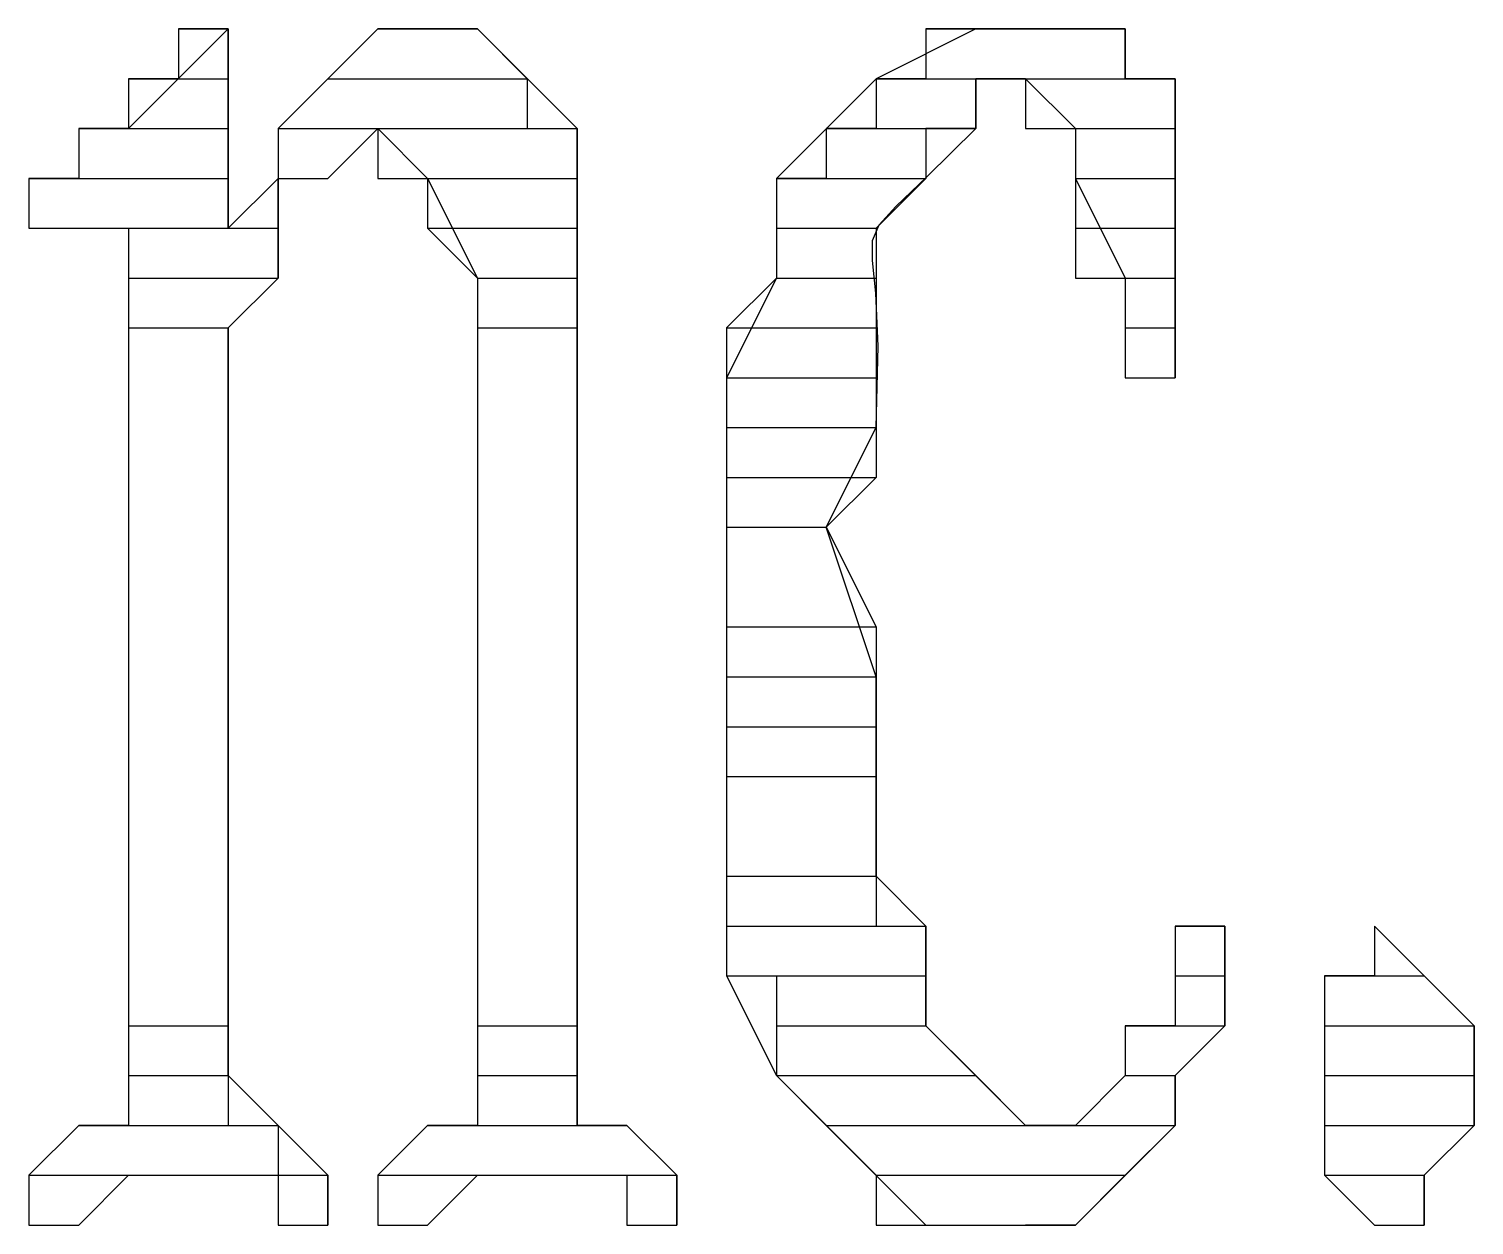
# Model space of a CAD drawing. Header units: metres. Extents: x 45 to 1207, y 17 to 774.
# Drawn here: x 1063.2 to 1070.16, y 48.72 to 54.48 of the extents above; entities that cross this region are included whole.
import ezdxf

# ---------------------------------------------------------------- set-up
doc = ezdxf.new("R2010")
doc.units = ezdxf.units.M

msp = doc.modelspace()

# ---------------------------------------------------------------- linework, layer by layer
for p, q in [((1064.1598, 54.48), (1063.6797, 54)), ((1064.16, 54.48), (1063.92, 54.48)), ((1063.92, 54.48), (1064.16, 54.48)), ((1063.92, 54.48), (1064.16, 54.48)), ((1063.92, 54.48), (1063.92, 54.24)), ((1063.92, 54.48), (1064.16, 54.48)), ((1064.1598, 53.52), (1064.1598, 54.48)), ((1064.16, 54.48), (1064.16, 54.48)), ((1064.16, 54.48), (1064.16, 54.48)), ((1064.16, 54.48), (1064.16, 54.48)), ((1064.16, 54.48), (1064.16, 54.48)), ((1064.16, 54.48), (1064.16, 54.48)), ((1064.16, 54.48), (1064.16, 54.48)), ((1064.16, 54.48), (1064.16, 54.48)), ((1064.16, 54.48), (1064.16, 54.48)), ((1064.16, 54.48), (1064.16, 54.48)), ((1064.16, 54.48), (1064.16, 54.48)), ((1064.16, 54.48), (1064.16, 54.48)), ((1064.16, 54.48), (1064.16, 54.48)), ((1064.16, 54.48), (1064.16, 54.24)), ((1064.8798, 54.48), (1064.3998, 54)), ((1064.88, 54.48), (1064.64, 54.24)), ((1065.3597, 54.48), (1064.8798, 54.48)), ((1065.12, 54.48), (1064.88, 54.48)), ((1064.88, 54.48), (1065.36, 54.48)), ((1064.88, 54.48), (1065.36, 54.48)), ((1064.88, 54.48), (1065.36, 54.48)), ((1064.88, 54.48), (1065.36, 54.48)), ((1064.88, 54.48), (1065.36, 54.48)), ((1064.88, 54.48), (1065.36, 54.48)), ((1064.88, 54.48), (1065.36, 54.48)), ((1064.88, 54.48), (1065.36, 54.48)), ((1065.8397, 54), (1065.3597, 54.48)), ((1065.36, 54.48), (1065.6, 54.24)), ((1067.7598, 54.48), (1067.2798, 54.24)), ((1067.76, 54.48), (1067.52, 54.48)), ((1067.52, 54.48), (1068.48, 54.48)), ((1067.52, 54.48), (1067.52, 54.24)), ((1067.52, 54.48), (1068.48, 54.48)), ((1068.4797, 54.48), (1067.7598, 54.48)), ((1068, 54.48), (1067.76, 54.48)), ((1067.76, 54.48), (1068.24, 54.48)), ((1067.76, 54.48), (1068.24, 54.48)), ((1067.76, 54.48), (1068.24, 54.48)), ((1067.76, 54.48), (1068.48, 54.48)), ((1067.76, 54.48), (1068.48, 54.48)), ((1067.76, 54.48), (1068.48, 54.48)), ((1068, 54.48), (1068, 54.48)), ((1068, 54.48), (1068.24, 54.48)), ((1068.4797, 54.24), (1068.4797, 54.48)), ((1068.48, 54.48), (1068.48, 54.24)), ((1063.6799, 54.24), (1063.6799, 54)), ((1063.6799, 54.24), (1064.1599, 54.24)), ((1063.92, 54.24), (1063.6801, 54.24)), ((1063.6801, 54.24), (1064.16, 54.24)), ((1063.92, 54.24), (1064.16, 54.24)), ((1063.92, 54.24), (1064.16, 54.24)), ((1063.92, 54.24), (1064.16, 54.24)), ((1063.92, 54.24), (1064.16, 54.24)), ((1063.92, 54.24), (1064.16, 54.24)), ((1063.92, 54.24), (1064.16, 54.24)), ((1064.1599, 54.24), (1064.1599, 54)), ((1064.64, 54.24), (1064.4, 54)), ((1064.64, 54.24), (1065.6, 54.24)), ((1064.64, 54.24), (1065.6, 54.24)), ((1064.64, 54.24), (1065.6, 54.24)), ((1064.64, 54.24), (1065.6, 54.24)), ((1064.64, 54.24), (1065.6, 54.24)), ((1064.64, 54.24), (1065.6, 54.24)), ((1064.64, 54.24), (1065.6, 54.24)), ((1064.64, 54.24), (1065.6, 54.24)), ((1065.6, 54.24), (1065.6, 54)), ((1067.2798, 54.24), (1066.7998, 53.76)), ((1067.52, 54.24), (1067.28, 54.24)), ((1067.28, 54.24), (1068.72, 54.24)), ((1067.28, 54.24), (1068.72, 54.24)), ((1067.28, 54.24), (1068.72, 54.24)), ((1067.28, 54.24), (1068.72, 54.24)), ((1067.28, 54.24), (1068.72, 54.24)), ((1067.28, 54.24), (1067.76, 54.24)), ((1067.28, 54.24), (1068, 54.24)), ((1067.28, 54.24), (1067.76, 54.24)), ((1067.28, 54.24), (1067.76, 54.24)), ((1067.28, 54.24), (1067.76, 54.24)), ((1067.28, 54.24), (1067.76, 54.24)), ((1067.28, 54.24), (1067.28, 54)), ((1067.28, 54.24), (1067.76, 54.24)), ((1067.52, 54.24), (1068.48, 54.24)), ((1067.52, 54.24), (1068.72, 54.24)), ((1067.52, 54.24), (1068.72, 54.24)), ((1067.52, 54.24), (1068.72, 54.24)), ((1067.7598, 54), (1067.7598, 54.24)), ((1067.7598, 54.24), (1067.9998, 54.24)), ((1068, 54.24), (1067.76, 54.24)), ((1067.76, 54.24), (1067.76, 54)), ((1067.9998, 54.24), (1068.2397, 54)), ((1068, 54.24), (1068.72, 54.24)), ((1068, 54.24), (1068.72, 54.24)), ((1068, 54.24), (1068.72, 54.24)), ((1068, 54.24), (1068.72, 54.24)), ((1068, 54.24), (1068.72, 54.24)), ((1068, 54.24), (1068.72, 54.24)), ((1068, 54.24), (1068, 54)), ((1068, 54.24), (1068.72, 54.24)), ((1068.7198, 54.24), (1068.4797, 54.24)), ((1068.7198, 52.8), (1068.7198, 54.24)), ((1068.72, 54.24), (1068.72, 54)), ((1063.6797, 54), (1063.4397, 54)), ((1063.4397, 54), (1063.4397, 53.76)), ((1063.6799, 54), (1063.4399, 54)), ((1063.4399, 54), (1064.1599, 54)), ((1063.4399, 54), (1064.1599, 54)), ((1063.4399, 54), (1064.1599, 54)), ((1063.4399, 54), (1064.1599, 54)), ((1063.4399, 54), (1064.1599, 54)), ((1063.4399, 54), (1063.4399, 53.76)), ((1063.4399, 54), (1064.1599, 54)), ((1063.6799, 54), (1064.1599, 54)), ((1063.6799, 54), (1064.1599, 54)), ((1064.1599, 54), (1064.1599, 53.76)), ((1064.3998, 54), (1064.3998, 53.76)), ((1064.4, 54), (1065.6, 54)), ((1064.4, 54), (1065.84, 54)), ((1064.4, 54), (1065.84, 54)), ((1064.4, 54), (1065.84, 54)), ((1064.4, 54), (1065.84, 54)), ((1064.4, 54), (1065.84, 54)), ((1064.4, 54), (1065.84, 54)), ((1064.4, 54), (1064.4, 53.76)), ((1064.4, 54), (1064.88, 54)), ((1064.6398, 53.76), (1064.8798, 54)), ((1064.88, 54), (1064.64, 53.76)), ((1064.8798, 54), (1065.1198, 53.76)), ((1064.88, 54), (1064.88, 53.76)), ((1064.88, 54), (1065.84, 54)), ((1065.8397, 49.2), (1065.8397, 54)), ((1065.84, 54), (1065.84, 53.76)), ((1067.28, 54), (1067.04, 54)), ((1067.04, 54), (1067.76, 54)), ((1067.04, 54), (1067.52, 54)), ((1067.04, 54), (1067.76, 54)), ((1067.04, 54), (1067.52, 54)), ((1067.04, 54), (1067.52, 54)), ((1067.04, 54), (1067.52, 54)), ((1067.04, 54), (1067.52, 54)), ((1067.04, 54), (1067.04, 53.76)), ((1067.04, 54), (1067.52, 54)), ((1067.28, 54), (1067.76, 54)), ((1067.28, 54), (1067.76, 54)), ((1067.76, 54), (1067.52, 54)), ((1067.52, 54), (1067.52, 53.76)), ((1068, 54), (1068.72, 54)), ((1068, 54), (1068.72, 54)), ((1068, 54), (1068.72, 54)), ((1068, 54), (1068.72, 54)), ((1068, 54), (1068.72, 54)), ((1068, 54), (1068.72, 54)), ((1068, 54), (1068.72, 54)), ((1068.2397, 54), (1068.2397, 53.76)), ((1068.24, 54), (1068.72, 54)), ((1068.24, 54), (1068.72, 54)), ((1068.24, 54), (1068.24, 53.76)), ((1068.24, 54), (1068.72, 54)), ((1068.72, 54), (1068.72, 53.76)), ((1063.4397, 53.76), (1063.1997, 53.76)), ((1063.1997, 53.76), (1063.1997, 53.52)), ((1063.4399, 53.76), (1063.2, 53.76)), ((1063.2, 53.76), (1064.1599, 53.76)), ((1063.2, 53.76), (1064.1599, 53.76)), ((1063.2, 53.76), (1064.1599, 53.76)), ((1063.2, 53.76), (1064.1599, 53.76)), ((1063.2, 53.76), (1064.1599, 53.76)), ((1063.2, 53.76), (1064.1599, 53.76)), ((1063.2, 53.76), (1064.1599, 53.76)), ((1063.2, 53.76), (1063.2, 53.52)), ((1063.2, 53.76), (1064.1599, 53.76)), ((1063.4399, 53.76), (1064.1599, 53.76)), ((1063.4399, 53.76), (1064.1599, 53.76)), ((1063.4399, 53.76), (1064.1599, 53.76)), ((1063.4399, 53.76), (1064.1599, 53.76)), ((1064.3998, 53.76), (1064.1598, 53.52)), ((1064.1599, 53.76), (1064.1599, 53.52)), ((1064.4, 53.76), (1064.16, 53.52)), ((1064.3998, 53.28), (1064.3998, 53.76)), ((1064.3998, 53.76), (1064.6398, 53.76)), ((1064.4, 53.76), (1064.64, 53.76)), ((1064.4, 53.76), (1064.64, 53.76)), ((1064.4, 53.76), (1064.64, 53.76)), ((1064.4, 53.76), (1064.64, 53.76)), ((1064.4, 53.76), (1064.64, 53.76)), ((1064.4, 53.76), (1064.64, 53.76)), ((1064.4, 53.76), (1064.64, 53.76)), ((1064.4, 53.76), (1064.4, 53.76)), ((1064.4, 53.76), (1064.64, 53.76)), ((1064.4, 53.76), (1064.4, 53.76)), ((1064.4, 53.76), (1064.4, 53.76)), ((1064.4, 53.76), (1064.4, 53.52)), ((1064.88, 53.76), (1065.84, 53.76)), ((1064.88, 53.76), (1065.84, 53.76)), ((1064.88, 53.76), (1065.84, 53.76)), ((1065.1198, 53.76), (1065.3597, 53.28)), ((1065.12, 53.76), (1065.84, 53.76)), ((1065.12, 53.76), (1065.84, 53.76)), ((1065.12, 53.76), (1065.84, 53.76)), ((1065.12, 53.76), (1065.84, 53.76)), ((1065.12, 53.76), (1065.84, 53.76)), ((1065.12, 53.76), (1065.84, 53.76)), ((1065.12, 53.76), (1065.84, 53.76)), ((1065.12, 53.76), (1065.84, 53.76)), ((1065.12, 53.76), (1065.12, 53.52)), ((1065.12, 53.76), (1065.84, 53.76)), ((1065.84, 53.76), (1065.84, 53.52)), ((1066.7998, 53.76), (1066.7998, 53.28)), ((1067.04, 53.76), (1066.8, 53.76)), ((1066.8, 53.76), (1067.52, 53.76)), ((1066.8, 53.76), (1067.52, 53.76)), ((1066.8, 53.76), (1067.52, 53.76)), ((1066.8, 53.76), (1066.8, 53.52)), ((1066.8, 53.76), (1067.52, 53.76)), ((1067.04, 53.76), (1067.52, 53.76)), ((1067.04, 53.76), (1067.52, 53.76)), ((1067.52, 53.76), (1067.28, 53.52)), ((1068.2397, 53.76), (1068.4797, 53.28)), ((1068.24, 53.76), (1068.72, 53.76)), ((1068.24, 53.76), (1068.72, 53.76)), ((1068.24, 53.76), (1068.72, 53.76)), ((1068.24, 53.76), (1068.72, 53.76)), ((1068.24, 53.76), (1068.72, 53.76)), ((1068.24, 53.76), (1068.24, 53.52)), ((1068.24, 53.76), (1068.72, 53.76)), ((1068.72, 53.76), (1068.72, 53.52)), ((1063.1997, 53.52), (1063.6797, 53.52)), ((1063.2, 53.52), (1064.1599, 53.52)), ((1063.2, 53.52), (1064.1599, 53.52)), ((1063.2, 53.52), (1064.1599, 53.52)), ((1063.4399, 53.52), (1064.1599, 53.52)), ((1063.4399, 53.52), (1064.1599, 53.52)), ((1063.4399, 53.52), (1064.3999, 53.52)), ((1063.4399, 53.52), (1064.3999, 53.52)), ((1063.4399, 53.52), (1064.3999, 53.52)), ((1063.4399, 53.52), (1064.3999, 53.52)), ((1063.6797, 53.52), (1063.6797, 49.2)), ((1063.6799, 53.52), (1064.3999, 53.52)), ((1063.6799, 53.52), (1064.3999, 53.52)), ((1063.6799, 53.52), (1063.6799, 53.28)), ((1063.6799, 53.52), (1064.3999, 53.52)), ((1064.16, 53.52), (1064.4, 53.52)), ((1064.16, 53.52), (1064.4, 53.52)), ((1064.16, 53.52), (1064.4, 53.52)), ((1064.16, 53.52), (1064.4, 53.52)), ((1064.16, 53.52), (1064.4, 53.52)), ((1064.16, 53.52), (1064.16, 53.52)), ((1064.3999, 53.52), (1064.3999, 53.28)), ((1065.12, 53.52), (1065.84, 53.52)), ((1065.12, 53.52), (1065.84, 53.52)), ((1065.12, 53.52), (1065.84, 53.52)), ((1065.12, 53.52), (1065.84, 53.52)), ((1065.12, 53.52), (1065.84, 53.52)), ((1065.12, 53.52), (1065.84, 53.52)), ((1065.12, 53.52), (1065.84, 53.52)), ((1065.12, 53.52), (1065.84, 53.52)), ((1065.12, 53.52), (1065.84, 53.52)), ((1065.12, 53.52), (1065.84, 53.52)), ((1065.12, 53.52), (1065.84, 53.52)), ((1065.12, 53.52), (1065.36, 53.28)), ((1065.12, 53.52), (1065.84, 53.52)), ((1065.84, 53.52), (1065.84, 53.28)), ((1066.8, 53.52), (1067.28, 53.52)), ((1066.8, 53.52), (1066.8, 53.28)), ((1066.8, 53.52), (1067.28, 53.52)), ((1067.28, 53.52), (1067.28, 53.28)), ((1068.24, 53.52), (1068.72, 53.52)), ((1068.24, 53.52), (1068.24, 53.28)), ((1068.24, 53.52), (1068.72, 53.52)), ((1068.72, 53.52), (1068.72, 53.28)), ((1063.6799, 53.28), (1064.3999, 53.28)), ((1063.6799, 53.28), (1064.3999, 53.28)), ((1063.6799, 53.28), (1064.3999, 53.28)), ((1063.6799, 53.28), (1064.3999, 53.28)), ((1063.6799, 53.28), (1064.3999, 53.28)), ((1063.6799, 53.28), (1064.3999, 53.28)), ((1063.6799, 53.28), (1064.3999, 53.28)), ((1063.6799, 53.28), (1063.6799, 53.04)), ((1063.6799, 53.28), (1064.3999, 53.28)), ((1064.1598, 53.04), (1064.3998, 53.28)), ((1064.3999, 53.28), (1064.1599, 53.04)), ((1065.3597, 53.28), (1065.3597, 49.44)), ((1065.36, 53.28), (1065.84, 53.28)), ((1065.36, 53.28), (1065.84, 53.28)), ((1065.36, 53.28), (1065.84, 53.28)), ((1065.36, 53.28), (1065.84, 53.28)), ((1065.36, 53.28), (1065.84, 53.28)), ((1065.36, 53.28), (1065.84, 53.28)), ((1065.36, 53.28), (1065.84, 53.28)), ((1065.36, 53.28), (1065.36, 53.04)), ((1065.36, 53.28), (1065.84, 53.28)), ((1065.84, 53.28), (1065.84, 53.04)), ((1066.7998, 53.28), (1066.5598, 52.8)), ((1066.8, 53.28), (1066.5601, 53.04)), ((1066.8, 53.28), (1067.28, 53.28)), ((1066.8, 53.28), (1067.28, 53.28)), ((1066.8, 53.28), (1067.28, 53.28)), ((1066.8, 53.28), (1067.28, 53.28)), ((1066.8, 53.28), (1067.28, 53.28)), ((1066.8, 53.28), (1067.28, 53.28)), ((1067.28, 53.28), (1067.28, 53.04)), ((1068.24, 53.28), (1068.72, 53.28)), ((1068.24, 53.28), (1068.72, 53.28)), ((1068.24, 53.28), (1068.72, 53.28)), ((1068.4797, 53.28), (1068.4797, 52.8)), ((1068.48, 53.28), (1068.72, 53.28)), ((1068.48, 53.28), (1068.72, 53.28)), ((1068.48, 53.28), (1068.48, 53.04)), ((1068.48, 53.28), (1068.72, 53.28)), ((1068.72, 53.28), (1068.72, 53.04)), ((1063.6799, 53.04), (1064.1599, 53.04)), ((1063.6799, 53.04), (1064.1599, 53.04)), ((1063.6799, 53.04), (1064.1599, 53.04)), ((1063.6799, 53.04), (1064.1599, 53.04)), ((1063.6799, 53.04), (1064.1599, 53.04)), ((1063.6799, 53.04), (1064.1599, 53.04)), ((1063.6799, 53.04), (1064.1599, 53.04)), ((1063.6799, 53.04), (1063.6799, 49.68)), ((1063.6799, 53.04), (1064.1599, 53.04)), ((1064.1598, 49.44), (1064.1598, 53.04)), ((1064.1599, 53.04), (1064.1599, 49.68)), ((1065.36, 53.04), (1065.84, 53.04)), ((1065.36, 53.04), (1065.84, 53.04)), ((1065.36, 53.04), (1065.84, 53.04)), ((1065.36, 53.04), (1065.84, 53.04)), ((1065.36, 53.04), (1065.84, 53.04)), ((1065.36, 53.04), (1065.84, 53.04)), ((1065.36, 53.04), (1065.84, 53.04)), ((1065.36, 53.04), (1065.36, 49.68)), ((1065.36, 53.04), (1065.84, 53.04)), ((1065.84, 53.04), (1065.84, 49.68)), ((1066.5601, 53.04), (1067.28, 53.04)), ((1066.5601, 53.04), (1067.28, 53.04)), ((1066.5601, 53.04), (1067.28, 53.04)), ((1066.5601, 53.04), (1067.28, 53.04)), ((1066.5601, 53.04), (1067.28, 53.04)), ((1066.5601, 53.04), (1066.5601, 52.8)), ((1066.5601, 53.04), (1067.28, 53.04)), ((1067.28, 53.04), (1067.28, 52.8)), ((1068.48, 53.04), (1068.72, 53.04)), ((1068.48, 53.04), (1068.72, 53.04)), ((1068.48, 53.04), (1068.72, 53.04)), ((1068.48, 53.04), (1068.72, 53.04)), ((1068.48, 53.04), (1068.72, 53.04)), ((1068.48, 53.04), (1068.48, 52.8)), ((1068.48, 53.04), (1068.72, 53.04)), ((1068.72, 53.04), (1068.72, 52.8)), ((1066.5598, 52.8), (1066.5598, 49.92)), ((1066.5601, 52.8), (1067.28, 52.8)), ((1066.5601, 52.8), (1067.28, 52.8)), ((1066.5601, 52.8), (1067.28, 52.8)), ((1066.5601, 52.8), (1067.28, 52.8)), ((1066.5601, 52.8), (1067.28, 52.8)), ((1066.5601, 52.8), (1067.28, 52.8)), ((1066.5601, 52.8), (1067.28, 52.8)), ((1066.5601, 52.8), (1067.28, 52.8)), ((1066.5601, 52.8), (1067.28, 52.8)), ((1066.5601, 52.8), (1066.5601, 52.56)), ((1066.5601, 52.8), (1067.28, 52.8)), ((1067.28, 52.8), (1067.28, 52.56)), ((1068.4797, 52.8), (1068.7198, 52.8)), ((1068.48, 52.8), (1068.72, 52.8)), ((1068.48, 52.8), (1068.72, 52.8)), ((1068.48, 52.8), (1068.72, 52.8)), ((1068.48, 52.8), (1068.72, 52.8)), ((1068.48, 52.8), (1068.72, 52.8)), ((1068.48, 52.8), (1068.72, 52.8)), ((1068.48, 52.8), (1068.72, 52.8)), ((1068.48, 52.8), (1068.72, 52.8)), ((1066.5601, 52.56), (1067.28, 52.56)), ((1066.5601, 52.56), (1066.5601, 52.32)), ((1066.5601, 52.56), (1067.28, 52.56)), ((1067.0398, 52.08), (1067.2798, 52.56)), ((1067.28, 52.56), (1067.28, 52.32)), ((1066.5601, 52.32), (1067.28, 52.32)), ((1066.5601, 52.32), (1066.5601, 52.08)), ((1066.5601, 52.32), (1067.28, 52.32)), ((1067.28, 52.32), (1067.04, 52.08)), ((1066.5601, 52.08), (1067.04, 52.08)), ((1066.5601, 52.08), (1066.5601, 51.6)), ((1066.5601, 52.08), (1067.04, 52.08)), ((1067.2798, 51.36), (1067.0398, 52.08)), ((1067.04, 52.08), (1067.28, 51.6)), ((1066.5601, 51.6), (1067.28, 51.6)), ((1066.5601, 51.6), (1066.5601, 51.36)), ((1066.5601, 51.6), (1067.28, 51.6)), ((1067.28, 51.6), (1067.28, 51.36)), ((1066.5601, 51.36), (1067.28, 51.36)), ((1066.5601, 51.36), (1066.5601, 51.12)), ((1066.5601, 51.36), (1067.28, 51.36)), ((1067.2798, 50.4), (1067.2798, 51.36)), ((1067.28, 51.36), (1067.28, 51.12)), ((1066.5601, 51.12), (1067.28, 51.12)), ((1066.5601, 51.12), (1066.5601, 50.88)), ((1066.5601, 51.12), (1067.28, 51.12)), ((1067.28, 51.12), (1067.28, 50.88)), ((1066.5601, 50.88), (1067.28, 50.88)), ((1066.5601, 50.88), (1066.5601, 50.4)), ((1066.5601, 50.88), (1067.28, 50.88)), ((1067.28, 50.88), (1067.28, 50.4)), ((1066.5601, 50.4), (1067.28, 50.4)), ((1066.5601, 50.4), (1066.5601, 50.16)), ((1066.5601, 50.4), (1067.28, 50.4)), ((1067.5198, 50.16), (1067.2798, 50.4)), ((1067.28, 50.4), (1067.28, 50.16)), ((1066.5601, 50.16), (1067.28, 50.16)), ((1066.5601, 50.16), (1067.28, 50.16)), ((1066.5601, 50.16), (1067.28, 50.16)), ((1066.5601, 50.16), (1067.28, 50.16)), ((1066.5601, 50.16), (1067.28, 50.16)), ((1066.5601, 50.16), (1067.28, 50.16)), ((1066.5601, 50.16), (1067.28, 50.16)), ((1066.5601, 50.16), (1067.28, 50.16)), ((1066.5601, 50.16), (1067.28, 50.16)), ((1066.5601, 50.16), (1067.28, 50.16)), ((1066.5601, 50.16), (1067.28, 50.16)), ((1066.5601, 50.16), (1067.52, 50.16)), ((1066.5601, 50.16), (1067.52, 50.16)), ((1066.5601, 50.16), (1066.5601, 49.92)), ((1066.5601, 50.16), (1067.52, 50.16)), ((1067.5198, 49.68), (1067.5198, 50.16)), ((1067.52, 50.16), (1067.52, 49.92)), ((1068.9598, 50.16), (1068.7198, 50.16)), ((1068.7198, 50.16), (1068.7198, 49.68)), ((1068.96, 50.16), (1068.72, 50.16)), ((1068.72, 50.16), (1068.96, 50.16)), ((1068.72, 50.16), (1068.96, 50.16)), ((1068.72, 50.16), (1068.96, 50.16)), ((1068.72, 50.16), (1068.96, 50.16)), ((1068.72, 50.16), (1068.96, 50.16)), ((1068.72, 50.16), (1068.96, 50.16)), ((1068.72, 50.16), (1068.96, 50.16)), ((1068.72, 50.16), (1068.96, 50.16)), ((1068.72, 50.16), (1068.72, 49.92)), ((1068.72, 50.16), (1068.96, 50.16)), ((1068.9598, 49.68), (1068.9598, 50.16)), ((1068.96, 50.16), (1068.96, 50.16)), ((1068.96, 50.16), (1068.96, 50.16)), ((1068.96, 50.16), (1068.96, 49.92)), ((1069.6799, 50.16), (1069.6799, 49.92)), ((1070.1599, 49.68), (1069.6799, 50.16)), ((1069.6799, 50.16), (1069.6799, 49.92)), ((1066.5598, 49.92), (1066.7998, 49.44)), ((1066.5601, 49.92), (1067.52, 49.92)), ((1066.5601, 49.92), (1067.52, 49.92)), ((1066.5601, 49.92), (1067.52, 49.92)), ((1066.5601, 49.92), (1067.52, 49.92)), ((1066.5601, 49.92), (1067.52, 49.92)), ((1066.5601, 49.92), (1067.52, 49.92)), ((1066.5601, 49.92), (1067.52, 49.92)), ((1066.8, 49.92), (1066.8, 49.68)), ((1066.8, 49.92), (1067.52, 49.92)), ((1067.52, 49.92), (1067.52, 49.68)), ((1068.72, 49.92), (1068.96, 49.92)), ((1068.72, 49.92), (1068.96, 49.92)), ((1068.72, 49.92), (1068.96, 49.92)), ((1068.72, 49.92), (1068.96, 49.92)), ((1068.72, 49.92), (1068.96, 49.92)), ((1068.72, 49.92), (1068.96, 49.92)), ((1068.72, 49.92), (1068.96, 49.92)), ((1068.72, 49.92), (1068.72, 49.68)), ((1068.72, 49.92), (1068.96, 49.92)), ((1068.96, 49.92), (1068.96, 49.68)), ((1069.6799, 49.92), (1069.4399, 49.92)), ((1069.4399, 49.92), (1069.9199, 49.92)), ((1069.4399, 49.92), (1069.4399, 49.68)), ((1069.4399, 49.92), (1069.9199, 49.92)), ((1069.6799, 49.92), (1069.4399, 49.92)), ((1069.4399, 49.92), (1069.4399, 49.44)), ((1069.6799, 49.92), (1069.9199, 49.92)), ((1069.6799, 49.92), (1069.9199, 49.92)), ((1069.9199, 49.92), (1070.1599, 49.68)), ((1063.6799, 49.68), (1064.1599, 49.68)), ((1063.6799, 49.68), (1064.1599, 49.68)), ((1063.6799, 49.68), (1064.1599, 49.68)), ((1063.6799, 49.68), (1063.6799, 49.44)), ((1063.6799, 49.68), (1064.1599, 49.68)), ((1064.1599, 49.68), (1064.1599, 49.44)), ((1065.36, 49.68), (1065.84, 49.68)), ((1065.36, 49.68), (1065.84, 49.68)), ((1065.36, 49.68), (1065.84, 49.68)), ((1065.36, 49.68), (1065.36, 49.44)), ((1065.36, 49.68), (1065.84, 49.68)), ((1065.84, 49.68), (1065.84, 49.44)), ((1066.8, 49.68), (1067.52, 49.68)), ((1066.8, 49.68), (1067.52, 49.68)), ((1066.8, 49.68), (1067.52, 49.68)), ((1066.8, 49.68), (1067.52, 49.68)), ((1066.8, 49.68), (1067.52, 49.68)), ((1066.8, 49.68), (1067.52, 49.68)), ((1066.8, 49.68), (1067.52, 49.68)), ((1066.8, 49.68), (1066.8, 49.44)), ((1066.8, 49.68), (1067.52, 49.68)), ((1067.9998, 49.2), (1067.5198, 49.68)), ((1067.52, 49.68), (1067.76, 49.44)), ((1068.7198, 49.68), (1068.4797, 49.68)), ((1068.4797, 49.68), (1068.4797, 49.44)), ((1068.72, 49.68), (1068.48, 49.68)), ((1068.48, 49.68), (1068.96, 49.68)), ((1068.48, 49.68), (1068.48, 49.44)), ((1068.48, 49.68), (1068.96, 49.68)), ((1068.7198, 49.44), (1068.9598, 49.68)), ((1068.72, 49.68), (1068.96, 49.68)), ((1068.72, 49.68), (1068.96, 49.68)), ((1068.72, 49.68), (1068.96, 49.68)), ((1068.72, 49.68), (1068.96, 49.68)), ((1068.72, 49.68), (1068.96, 49.68)), ((1068.72, 49.68), (1068.96, 49.68)), ((1068.96, 49.68), (1068.72, 49.44)), ((1069.4399, 49.68), (1070.1599, 49.68)), ((1069.4399, 49.68), (1069.4399, 49.44)), ((1069.4399, 49.68), (1070.1599, 49.68)), ((1070.1599, 49.68), (1070.1599, 49.44)), ((1070.1599, 49.2), (1070.1599, 49.68)), ((1063.6799, 49.44), (1064.1599, 49.44)), ((1063.6799, 49.44), (1064.1599, 49.44)), ((1063.6799, 49.44), (1064.1599, 49.44)), ((1063.6799, 49.44), (1064.1599, 49.44)), ((1063.6799, 49.44), (1064.1599, 49.44)), ((1063.6799, 49.44), (1064.1599, 49.44)), ((1063.6799, 49.44), (1064.1599, 49.44)), ((1063.6799, 49.44), (1064.1599, 49.44)), ((1063.6799, 49.44), (1064.1599, 49.44)), ((1063.6799, 49.44), (1063.6799, 49.2)), ((1063.6799, 49.44), (1064.1599, 49.44)), ((1064.6398, 48.96), (1064.1598, 49.44)), ((1064.1599, 49.44), (1064.1599, 49.2)), ((1065.3597, 49.44), (1065.3597, 49.2)), ((1065.36, 49.44), (1065.84, 49.44)), ((1065.36, 49.44), (1065.84, 49.44)), ((1065.36, 49.44), (1065.84, 49.44)), ((1065.36, 49.44), (1065.84, 49.44)), ((1065.36, 49.44), (1065.84, 49.44)), ((1065.36, 49.44), (1065.84, 49.44)), ((1065.36, 49.44), (1065.84, 49.44)), ((1065.36, 49.44), (1065.84, 49.44)), ((1065.36, 49.44), (1065.84, 49.44)), ((1065.36, 49.44), (1065.36, 49.2)), ((1065.36, 49.44), (1065.84, 49.44)), ((1065.84, 49.44), (1065.84, 49.2)), ((1066.7998, 49.44), (1067.5198, 48.72)), ((1066.8, 49.44), (1067.76, 49.44)), ((1066.8, 49.44), (1067.76, 49.44)), ((1066.8, 49.44), (1067.76, 49.44)), ((1066.8, 49.44), (1067.76, 49.44)), ((1066.8, 49.44), (1067.76, 49.44)), ((1066.8, 49.44), (1067.76, 49.44)), ((1066.8, 49.44), (1067.76, 49.44)), ((1066.8, 49.44), (1067.04, 49.2)), ((1066.8, 49.44), (1067.76, 49.44)), ((1067.76, 49.44), (1068, 49.2)), ((1068.4797, 49.44), (1068.2397, 49.2)), ((1068.48, 49.44), (1068.24, 49.2)), ((1068.48, 49.44), (1068.72, 49.44)), ((1068.48, 49.44), (1068.72, 49.44)), ((1068.48, 49.44), (1068.72, 49.44)), ((1068.48, 49.44), (1068.72, 49.44)), ((1068.48, 49.44), (1068.72, 49.44)), ((1068.48, 49.44), (1068.72, 49.44)), ((1068.48, 49.44), (1068.72, 49.44)), ((1068.48, 49.44), (1068.72, 49.44)), ((1068.7198, 49.2), (1068.7198, 49.44)), ((1068.72, 49.44), (1068.72, 49.2)), ((1069.4399, 49.44), (1070.1599, 49.44)), ((1069.4399, 49.44), (1069.4399, 49.2)), ((1069.4399, 49.44), (1070.1599, 49.44)), ((1069.4399, 49.44), (1069.4399, 48.96)), ((1070.1599, 49.44), (1070.1599, 49.2)), ((1063.4397, 49.2), (1063.1997, 48.96)), ((1063.4399, 49.2), (1063.2, 48.96)), ((1063.6797, 49.2), (1063.4397, 49.2)), ((1063.6799, 49.2), (1063.4399, 49.2)), ((1063.4399, 49.2), (1064.3999, 49.2)), ((1063.4399, 49.2), (1064.3999, 49.2)), ((1063.4399, 49.2), (1064.3999, 49.2)), ((1063.4399, 49.2), (1064.3999, 49.2)), ((1063.4399, 49.2), (1064.3999, 49.2)), ((1063.4399, 49.2), (1064.3999, 49.2)), ((1063.4399, 49.2), (1064.3999, 49.2)), ((1063.4399, 49.2), (1064.3999, 49.2)), ((1063.4399, 49.2), (1064.3999, 49.2)), ((1063.4399, 49.2), (1064.3999, 49.2)), ((1063.4399, 49.2), (1064.3999, 49.2)), ((1063.4399, 49.2), (1064.3999, 49.2)), ((1063.6799, 49.2), (1064.1599, 49.2)), ((1063.6799, 49.2), (1064.3999, 49.2)), ((1063.6799, 49.2), (1064.3999, 49.2)), ((1063.6799, 49.2), (1064.3999, 49.2)), ((1064.3999, 49.2), (1064.3999, 48.96)), ((1065.1198, 49.2), (1064.8798, 48.96)), ((1065.12, 49.2), (1064.88, 48.96)), ((1065.3597, 49.2), (1065.1198, 49.2)), ((1065.36, 49.2), (1065.12, 49.2)), ((1065.12, 49.2), (1065.84, 49.2)), ((1065.12, 49.2), (1066.08, 49.2)), ((1065.12, 49.2), (1066.08, 49.2)), ((1065.12, 49.2), (1066.08, 49.2)), ((1065.12, 49.2), (1066.08, 49.2)), ((1065.12, 49.2), (1066.08, 49.2)), ((1065.12, 49.2), (1066.08, 49.2)), ((1065.12, 49.2), (1066.08, 49.2)), ((1065.12, 49.2), (1066.08, 49.2)), ((1065.12, 49.2), (1066.08, 49.2)), ((1065.12, 49.2), (1066.08, 49.2)), ((1065.12, 49.2), (1066.08, 49.2)), ((1065.36, 49.2), (1065.84, 49.2)), ((1065.36, 49.2), (1065.84, 49.2)), ((1065.36, 49.2), (1065.84, 49.2)), ((1065.36, 49.2), (1065.84, 49.2)), ((1066.0797, 49.2), (1065.8397, 49.2)), ((1066.3197, 48.96), (1066.0797, 49.2)), ((1066.08, 49.2), (1066.3199, 48.96)), ((1067.04, 49.2), (1068, 49.2)), ((1067.04, 49.2), (1068, 49.2)), ((1067.04, 49.2), (1068, 49.2)), ((1067.04, 49.2), (1068, 49.2)), ((1067.04, 49.2), (1068, 49.2)), ((1067.04, 49.2), (1068.7201, 49.2)), ((1067.04, 49.2), (1068.7201, 49.2)), ((1067.04, 49.2), (1068.7201, 49.2)), ((1067.04, 49.2), (1068.7201, 49.2)), ((1067.04, 49.2), (1067.28, 48.96)), ((1067.04, 49.2), (1068.7201, 49.2)), ((1068.2397, 49.2), (1067.9998, 49.2)), ((1068.24, 49.2), (1068, 49.2)), ((1068, 49.2), (1068.72, 49.2)), ((1068.2397, 48.72), (1068.7198, 49.2)), ((1068.24, 49.2), (1068.72, 49.2)), ((1068.24, 49.2), (1068.72, 49.2)), ((1068.24, 49.2), (1068.72, 49.2)), ((1068.24, 49.2), (1068.72, 49.2)), ((1068.7201, 49.2), (1068.48, 48.96)), ((1069.4399, 49.2), (1070.1599, 49.2)), ((1069.4399, 49.2), (1069.4399, 48.96)), ((1069.4399, 49.2), (1070.1599, 49.2)), ((1070.1599, 49.2), (1069.9199, 48.96)), ((1069.9199, 48.96), (1070.1599, 49.2)), ((1063.1997, 48.96), (1063.1997, 48.72)), ((1063.2, 48.96), (1064.3999, 48.96)), ((1063.2, 48.96), (1064.6399, 48.96)), ((1063.2, 48.96), (1064.6399, 48.96)), ((1063.2, 48.96), (1064.6399, 48.96)), ((1063.2, 48.96), (1064.6399, 48.96)), ((1063.2, 48.96), (1064.6399, 48.96)), ((1063.2, 48.96), (1064.6399, 48.96)), ((1063.2, 48.96), (1064.6399, 48.96)), ((1063.2, 48.96), (1064.6399, 48.96)), ((1063.2, 48.96), (1064.6399, 48.96)), ((1063.2, 48.96), (1064.6399, 48.96)), ((1063.2, 48.96), (1064.6399, 48.96)), ((1063.2, 48.96), (1064.6399, 48.96)), ((1063.2, 48.96), (1064.6399, 48.96)), ((1063.2, 48.96), (1064.6399, 48.96)), ((1063.2, 48.96), (1064.6399, 48.96)), ((1063.2, 48.96), (1064.6399, 48.96)), ((1063.2, 48.96), (1064.6399, 48.96)), ((1063.2, 48.96), (1064.6399, 48.96)), ((1063.2, 48.96), (1064.6399, 48.96)), ((1063.2, 48.96), (1064.6399, 48.96)), ((1063.2, 48.96), (1063.6799, 48.96)), ((1063.2, 48.96), (1063.6799, 48.96)), ((1063.2, 48.96), (1063.2, 48.72)), ((1063.2, 48.96), (1063.6799, 48.96)), ((1063.4397, 48.72), (1063.6797, 48.96)), ((1063.6799, 48.96), (1063.4399, 48.72)), ((1063.6797, 48.96), (1064.3998, 48.96)), ((1063.6799, 48.96), (1063.9199, 48.96)), ((1063.6799, 48.96), (1063.6799, 48.96)), ((1063.92, 48.96), (1063.92, 48.96)), ((1063.92, 48.96), (1063.92, 48.96)), ((1063.92, 48.96), (1064.16, 48.96)), ((1064.16, 48.96), (1064.64, 48.96)), ((1064.16, 48.96), (1064.64, 48.96)), ((1064.16, 48.96), (1064.4, 48.96)), ((1064.3998, 48.96), (1064.3998, 48.72)), ((1064.4, 48.96), (1064.4, 48.72)), ((1064.4, 48.96), (1064.64, 48.96)), ((1064.6398, 48.72), (1064.6398, 48.96)), ((1064.64, 48.96), (1064.64, 48.72)), ((1064.8798, 48.96), (1064.8798, 48.72)), ((1064.88, 48.96), (1066.3199, 48.96)), ((1064.88, 48.96), (1066.3199, 48.96)), ((1064.88, 48.96), (1066.3199, 48.96)), ((1064.88, 48.96), (1066.3199, 48.96)), ((1064.88, 48.96), (1066.3199, 48.96)), ((1064.88, 48.96), (1066.3199, 48.96)), ((1064.88, 48.96), (1066.3199, 48.96)), ((1064.88, 48.96), (1066.3199, 48.96)), ((1064.88, 48.96), (1066.3199, 48.96)), ((1064.88, 48.96), (1066.3199, 48.96)), ((1064.88, 48.96), (1066.3199, 48.96)), ((1064.88, 48.96), (1066.3199, 48.96)), ((1064.88, 48.96), (1066.3199, 48.96)), ((1064.88, 48.96), (1066.3199, 48.96)), ((1064.88, 48.96), (1066.3199, 48.96)), ((1064.88, 48.96), (1066.3199, 48.96)), ((1064.88, 48.96), (1066.3199, 48.96)), ((1064.88, 48.96), (1066.3199, 48.96)), ((1064.88, 48.96), (1066.3199, 48.96)), ((1064.88, 48.96), (1066.3199, 48.96)), ((1064.88, 48.96), (1066.3199, 48.96)), ((1064.88, 48.96), (1065.36, 48.96)), ((1064.88, 48.96), (1065.36, 48.96)), ((1064.88, 48.96), (1064.88, 48.72)), ((1064.88, 48.96), (1065.36, 48.96)), ((1065.1198, 48.72), (1065.3597, 48.96)), ((1065.36, 48.96), (1065.12, 48.72)), ((1065.3597, 48.96), (1066.0797, 48.96)), ((1065.36, 48.96), (1065.6, 48.96)), ((1065.6, 48.96), (1065.6, 48.96)), ((1065.6, 48.96), (1065.84, 48.96)), ((1065.84, 48.96), (1066.3199, 48.96)), ((1065.84, 48.96), (1066.3199, 48.96)), ((1065.84, 48.96), (1066.08, 48.96)), ((1066.0797, 48.96), (1066.0797, 48.72)), ((1066.08, 48.96), (1066.08, 48.72)), ((1066.08, 48.96), (1066.3199, 48.96)), ((1066.3197, 48.72), (1066.3197, 48.96)), ((1066.3199, 48.96), (1066.3199, 48.72)), ((1067.28, 48.96), (1068.48, 48.96)), ((1067.28, 48.96), (1068.48, 48.96)), ((1067.28, 48.96), (1068.48, 48.96)), ((1067.28, 48.96), (1067.28, 48.72)), ((1067.28, 48.96), (1068.48, 48.96)), ((1068.48, 48.96), (1068.24, 48.72)), ((1069.4399, 48.96), (1069.9199, 48.96)), ((1069.4399, 48.96), (1069.6799, 48.72)), ((1069.4399, 48.96), (1069.9199, 48.96)), ((1069.4399, 48.96), (1069.6799, 48.72)), ((1069.9199, 48.96), (1069.9199, 48.72)), ((1069.9199, 48.72), (1069.9199, 48.96)), ((1063.1997, 48.72), (1063.4397, 48.72)), ((1063.2, 48.72), (1063.4399, 48.72)), ((1063.2, 48.72), (1063.4399, 48.72)), ((1063.2, 48.72), (1063.4399, 48.72)), ((1063.2, 48.72), (1063.4399, 48.72)), ((1063.4399, 48.72), (1063.4399, 48.72)), ((1063.4399, 48.72), (1063.4399, 48.72)), ((1064.3998, 48.72), (1064.6398, 48.72)), ((1064.4, 48.72), (1064.64, 48.72)), ((1064.4, 48.72), (1064.64, 48.72)), ((1064.4, 48.72), (1064.64, 48.72)), ((1064.4, 48.72), (1064.4, 48.72)), ((1064.4, 48.72), (1064.64, 48.72)), ((1064.8798, 48.72), (1065.1198, 48.72)), ((1064.88, 48.72), (1065.12, 48.72)), ((1064.88, 48.72), (1065.12, 48.72)), ((1064.88, 48.72), (1065.12, 48.72)), ((1064.88, 48.72), (1065.12, 48.72)), ((1065.12, 48.72), (1065.12, 48.72)), ((1066.0797, 48.72), (1066.3197, 48.72)), ((1066.08, 48.72), (1066.3199, 48.72)), ((1066.08, 48.72), (1066.08, 48.72)), ((1066.08, 48.72), (1066.3199, 48.72)), ((1066.08, 48.72), (1066.08, 48.72)), ((1066.08, 48.72), (1066.08, 48.72)), ((1067.28, 48.72), (1068.24, 48.72)), ((1067.28, 48.72), (1068.24, 48.72)), ((1067.28, 48.72), (1068.24, 48.72)), ((1067.5198, 48.72), (1068.2397, 48.72)), ((1067.52, 48.72), (1068, 48.72)), ((1067.52, 48.72), (1068.24, 48.72)), ((1067.76, 48.72), (1068, 48.72)), ((1068.24, 48.72), (1068, 48.72)), ((1069.6799, 48.72), (1069.9199, 48.72)), ((1069.6799, 48.72), (1069.9199, 48.72)), ((1069.6799, 48.72), (1069.9199, 48.72))]:
    msp.add_line(p, q)
msp.add_lwpolyline([(1067.2798, 52.56), (1067.2898, 52.9518), (1067.2783, 53.2076), (1067.2633, 53.365), (1067.2626, 53.4619), (1067.294, 53.536), (1067.3754, 53.6252), (1067.5247, 53.7673), (1067.7598, 54)])

doc.saveas('drawing.dxf')
